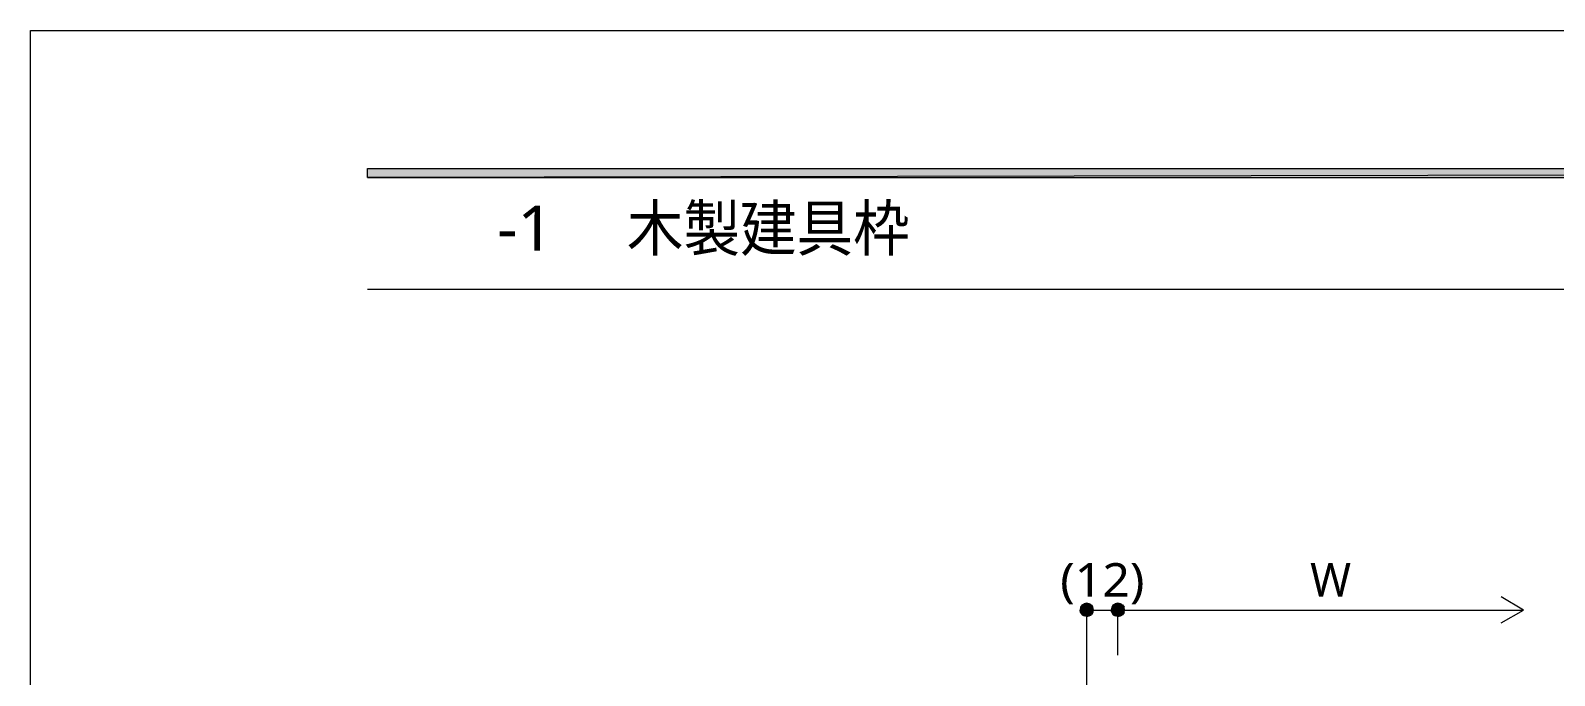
# Model space of a CAD drawing. Header units: millimetres. Extents: x 0 to 420, y 0 to 297.
# Drawn here: x 0.2 to 117.7, y 247.2 to 297 of the extents above; entities that cross this region are included whole.
import ezdxf
from ezdxf.enums import TextEntityAlignment as Align

# ---------------------------------------------------------------- set-up
doc = ezdxf.new("R2010")
doc.units = ezdxf.units.MM
doc.styles.add('kst32b', font='NotoSansJP-Variable.ttf')

msp = doc.modelspace()

# ---------------------------------------------------------------- hatches: boundary and pattern name
h = msp.add_hatch(color=7)
h.paths.add_polyline_path([(394.17, 285.62), (394.17, 286.32), (26.18, 285.62), (394.17, 285.62)])
h.paths.add_polyline_path([(394.17, 286.32), (26.18, 285.62), (26.18, 286.32), (394.17, 286.32)])
h = msp.add_hatch(color=7)
h.paths.add_polyline_path([(81.66, 252.79), (81.47, 252.75), (81.66, 252.26), (81.66, 252.79)])
h.paths.add_polyline_path([(81.47, 252.75), (81.66, 252.26), (81.3, 252.65), (81.47, 252.75)])
h.paths.add_polyline_path([(81.66, 252.26), (81.3, 252.65), (81.17, 252.48), (81.66, 252.26)])
for points in [[(81.85, 252.75), (81.66, 252.79), (81.66, 252.26), (81.85, 252.75)], [(84.26, 252.75), (84.05, 252.79), (84.05, 252.26), (84.26, 252.75)]]:
    msp.add_hatch(color=7).paths.add_polyline_path(points)
h = msp.add_hatch(color=7)
h.paths.add_polyline_path([(82.17, 252.26), (82.13, 252.48), (81.66, 252.26), (82.17, 252.26)])
h.paths.add_polyline_path([(82.13, 252.48), (81.66, 252.26), (82.02, 252.65), (82.13, 252.48)])
h.paths.add_polyline_path([(81.66, 252.26), (82.02, 252.65), (81.85, 252.75), (81.66, 252.26)])
h = msp.add_hatch(color=7)
h.paths.add_polyline_path([(84.05, 252.79), (83.86, 252.75), (84.05, 252.26), (84.05, 252.79)])
h.paths.add_polyline_path([(83.86, 252.75), (84.05, 252.26), (83.69, 252.65), (83.86, 252.75)])
h.paths.add_polyline_path([(84.05, 252.26), (83.69, 252.65), (83.59, 252.48), (84.05, 252.26)])
h = msp.add_hatch(color=7)
h.paths.add_polyline_path([(84.58, 252.26), (84.54, 252.48), (84.05, 252.26), (84.58, 252.26)])
h.paths.add_polyline_path([(84.54, 252.48), (84.05, 252.26), (84.41, 252.65), (84.54, 252.48)])
h.paths.add_polyline_path([(84.05, 252.26), (84.41, 252.65), (84.26, 252.75), (84.05, 252.26)])
h = msp.add_hatch(color=7)
h.paths.add_polyline_path([(81.17, 252.48), (81.15, 252.26), (81.66, 252.26), (81.17, 252.48)])
h.paths.add_polyline_path([(81.15, 252.26), (81.66, 252.26), (81.17, 252.07), (81.15, 252.26)])
h.paths.add_polyline_path([(81.66, 252.26), (81.17, 252.07), (81.3, 251.9), (81.66, 252.26)])
h = msp.add_hatch(color=7)
h.paths.add_polyline_path([(81.3, 251.9), (81.47, 251.8), (81.66, 252.26), (81.3, 251.9)])
h.paths.add_polyline_path([(81.47, 251.8), (81.66, 252.26), (81.66, 251.76), (81.47, 251.8)])
h.paths.add_polyline_path([(81.66, 252.26), (81.66, 251.76), (81.85, 251.8), (81.66, 252.26)])
h = msp.add_hatch(color=7)
h.paths.add_polyline_path([(81.85, 251.8), (82.02, 251.9), (81.66, 252.26), (81.85, 251.8)])
h.paths.add_polyline_path([(82.02, 251.9), (81.66, 252.26), (82.13, 252.07), (82.02, 251.9)])
h.paths.add_polyline_path([(81.66, 252.26), (82.13, 252.07), (82.17, 252.26), (81.66, 252.26)])
h = msp.add_hatch(color=7)
h.paths.add_polyline_path([(83.59, 252.48), (83.54, 252.26), (84.05, 252.26), (83.59, 252.48)])
h.paths.add_polyline_path([(83.54, 252.26), (84.05, 252.26), (83.59, 252.07), (83.54, 252.26)])
h.paths.add_polyline_path([(84.05, 252.26), (83.59, 252.07), (83.69, 251.9), (84.05, 252.26)])
h = msp.add_hatch(color=7)
h.paths.add_polyline_path([(83.69, 251.9), (83.86, 251.8), (84.05, 252.26), (83.69, 251.9)])
h.paths.add_polyline_path([(83.86, 251.8), (84.05, 252.26), (84.05, 251.76), (83.86, 251.8)])
h.paths.add_polyline_path([(84.05, 252.26), (84.05, 251.76), (84.26, 251.8), (84.05, 252.26)])
h = msp.add_hatch(color=7)
h.paths.add_polyline_path([(84.26, 251.8), (84.41, 251.9), (84.05, 252.26), (84.26, 251.8)])
h.paths.add_polyline_path([(84.41, 251.9), (84.05, 252.26), (84.54, 252.07), (84.41, 251.9)])
h.paths.add_polyline_path([(84.05, 252.26), (84.54, 252.07), (84.58, 252.26), (84.05, 252.26)])

# ---------------------------------------------------------------- linework, layer by layer
at = {"lineweight": 13}
msp.add_lwpolyline([(0.19, 0), (0.19, 296.97), (420.16, 296.97), (420.16, 0)], close=True, dxfattribs=at)
at = {"lineweight": 0}
for points in [[(394.17, 285.62), (394.17, 286.32), (26.18, 285.62)], [(394.17, 286.32), (26.18, 285.62), (26.18, 286.32)], [(81.47, 252.75), (81.66, 252.26), (81.3, 252.65)], [(81.66, 252.79), (81.47, 252.75), (81.66, 252.26)], [(81.85, 252.75), (81.66, 252.79), (81.66, 252.26)], [(81.66, 252.26), (82.02, 252.65), (81.85, 252.75)], [(83.86, 252.75), (84.05, 252.26), (83.69, 252.65)], [(84.05, 252.79), (83.86, 252.75), (84.05, 252.26)], [(84.26, 252.75), (84.05, 252.79), (84.05, 252.26)], [(84.05, 252.26), (84.41, 252.65), (84.26, 252.75)], [(81.17, 252.48), (81.15, 252.26), (81.66, 252.26)], [(81.15, 252.26), (81.66, 252.26), (81.17, 252.07)], [(81.66, 252.26), (81.3, 252.65), (81.17, 252.48)], [(81.66, 252.26), (81.17, 252.07), (81.3, 251.9)], [(81.3, 251.9), (81.47, 251.8), (81.66, 252.26)], [(81.47, 251.8), (81.66, 252.26), (81.66, 251.76)], [(82.13, 252.48), (81.66, 252.26), (82.02, 252.65)], [(82.17, 252.26), (82.13, 252.48), (81.66, 252.26)], [(81.66, 252.26), (81.66, 251.76), (81.85, 251.8)], [(81.85, 251.8), (82.02, 251.9), (81.66, 252.26)], [(82.02, 251.9), (81.66, 252.26), (82.13, 252.07)], [(81.66, 252.26), (82.13, 252.07), (82.17, 252.26)], [(83.59, 252.48), (83.54, 252.26), (84.05, 252.26)], [(83.54, 252.26), (84.05, 252.26), (83.59, 252.07)], [(84.05, 252.26), (83.69, 252.65), (83.59, 252.48)], [(84.05, 252.26), (83.59, 252.07), (83.69, 251.9)], [(83.69, 251.9), (83.86, 251.8), (84.05, 252.26)], [(83.86, 251.8), (84.05, 252.26), (84.05, 251.76)], [(84.54, 252.48), (84.05, 252.26), (84.41, 252.65)], [(84.58, 252.26), (84.54, 252.48), (84.05, 252.26)], [(84.05, 252.26), (84.05, 251.76), (84.26, 251.8)], [(84.26, 251.8), (84.41, 251.9), (84.05, 252.26)], [(84.41, 251.9), (84.05, 252.26), (84.54, 252.07)], [(84.05, 252.26), (84.54, 252.07), (84.58, 252.26)]]:
    msp.add_lwpolyline(points, close=True, dxfattribs=at)
at = {"lineweight": 13}
for points in [[(394.17, 276.99), (26.18, 276.99)], [(113.62, 251.27), (115.34, 252.26), (113.62, 253.28)], [(81.66, 231.54), (81.66, 252.26)], [(81.66, 252.26), (84.05, 252.26)], [(84.05, 248.77), (84.05, 252.26), (115.34, 252.26)]]:
    msp.add_lwpolyline(points, dxfattribs=at)

# ---------------------------------------------------------------- texts
at = {"style": 'kst32b'}
for s, height, p, p2 in [('-1', 3.491, (36.17, 279.97), (40.54, 279.97)), ('木製建具枠', 3.491, (46.19, 279.97), (68, 279.97)), ('(12)', 2.599, (79.61, 253.28), (86.11, 253.28))]:
    msp.add_text(s, height=height, dxfattribs=at).set_placement(p, p2, align=Align.FIT)
msp.add_text('W', height=2.6, dxfattribs=at).set_placement((98.89, 253.28))

doc.saveas('drawing.dxf')
